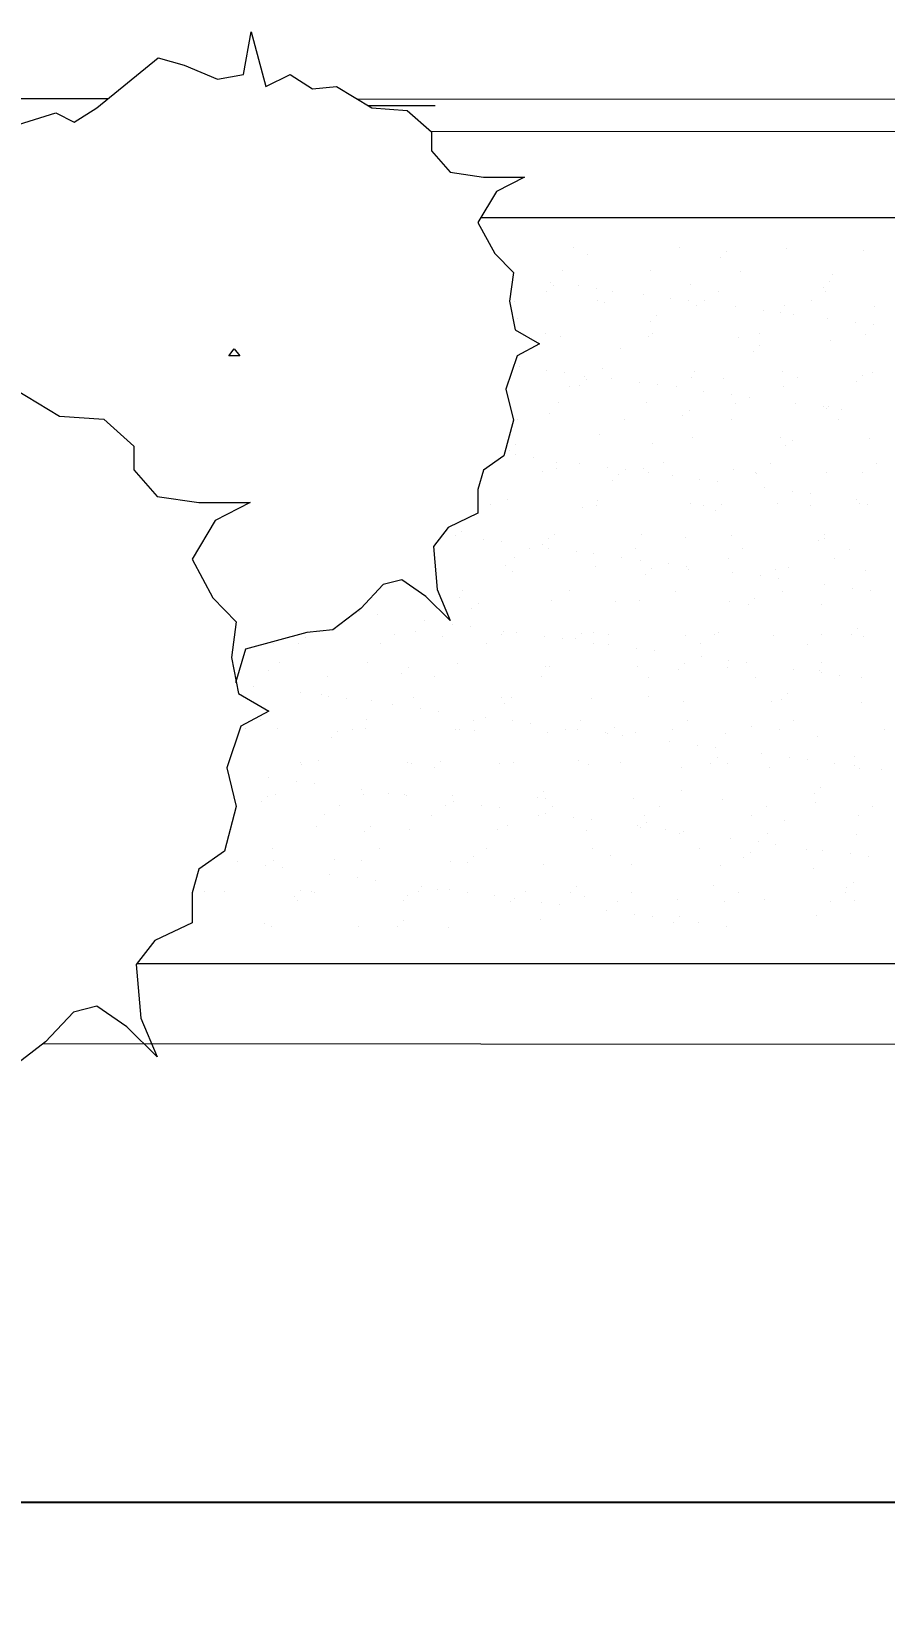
# Model space of a CAD drawing. Header units: millimetres. Extents: x 930 to 6336, y 2219 to 4338.
# Drawn here: x 5137.7 to 5212.3, y 2841.9 to 2980.6 of the extents above; entities that cross this region are included whole.
import ezdxf

# ---------------------------------------------------------------- set-up
doc = ezdxf.new("R2010")
doc.units = ezdxf.units.MM
for name, color, linetype, lineweight in [('piante', 102, 'Continuous', 18), ('QUOTE', 3, 'Continuous', 9), ('serramenti e scale', 4, 'Continuous', 18)]:
    doc.layers.add(name, color=color, linetype=linetype, lineweight=lineweight)
doc.styles.get("Standard").update_dxf_attribs({"font": 'arial.ttf'})
doc.dimstyles.new('ook', dxfattribs={"dimtxt": 15, "dimasz": 10, "dimexe": 10, "dimexo": 10, "dimgap": 5, "dimtad": 1, "dimtoh": 1, "dimdec": 0, "dimzin": 0, "dimdsep": 46, "dimtxsty": 'Standard', "dimblk": 'OBLIQUE', "dimcen": 0.09, "dimdle": 10, "dimclrt": 3, "dimadec": 0, "dimazin": 0, "dimtfac": 1, "dimtdec": 0, "dimtofl": 0, "dimtmove": 0, "dimatfit": 3, "dimldrblk": 'OBLIQUE', "dimfxl": 1, "dimtfill": 2, "dimtfillclr": 250, "dimtolj": 1, "dimtzin": 0, "dimarcsym": 0})

# ---------------------------------------------------------------- blocks, each defined once
blk = doc.blocks.new('_Oblique')
at = {"color": 0, "linetype": 'ByBlock', "lineweight": -2}
blk.add_line((-0.5, -0.5), (0.5, 0.5), dxfattribs=at)
blk = doc.blocks.new('*D22')
at = {"layer": 'Defpoints', "color": 0, "transparency": 16777216}
for p in [(5018.1, 2892.1), (5662.69, 2891.58), (5662.69, 2851.88)]:
    blk.add_point(p, dxfattribs=at)
at = {"layer": 'QUOTE', "color": 0, "lineweight": -2, "transparency": 16777216}
for p, q in [((5018.1, 2882.1), (5018.1, 2841.88)), ((5662.69, 2881.58), (5662.69, 2841.88)), ((5008.1, 2851.88), (5672.69, 2851.88))]:
    blk.add_line(p, q, dxfattribs=at)
at = {"layer": 'QUOTE', "color": 0, "lineweight": -2, "transparency": 16777216, "xscale": 10, "yscale": 10, "zscale": 10, "rotation": 180}
blk.add_blockref('_Oblique', (5018.1, 2851.88), dxfattribs=at)
at = {"layer": 'QUOTE', "color": 0, "lineweight": -2, "transparency": 16777216, "xscale": 10, "yscale": 10, "zscale": 10}
blk.add_blockref('_Oblique', (5662.69, 2851.88), dxfattribs=at)
at = {"layer": 'QUOTE', "color": 3, "transparency": 16777216, "insert": (5340.39, 2864.54), "char_height": 15, "attachment_point": 5, "bg_fill": 1, "box_fill_scale": 1.1, "bg_fill_color": 250, "bg_fill_transparency": 0}
blk.add_mtext('\\A1;645', dxfattribs=at)

msp = doc.modelspace()

# ---------------------------------------------------------------- linework, layer by layer
at = {"layer": 'piante'}
for p, q in [((5156.28, 2976.86), (5156.93, 2980.62)), ((5156.93, 2980.62), (5158.23, 2975.82)), ((5143.42, 2973.94), (5148.79, 2978.32)), ((5148.79, 2978.32), (5151.07, 2977.7)), ((5151.07, 2977.7), (5154, 2976.45)), ((5154, 2976.45), (5156.28, 2976.86)), ((5158.23, 2975.82), (5160.34, 2976.86)), ((5160.34, 2976.86), (5162.3, 2975.61)), ((5162.3, 2975.61), (5164.41, 2975.82)), ((5164.41, 2975.82), (5167.51, 2973.94)), ((5136.58, 2972.48), (5139.84, 2973.52)), ((5139.84, 2973.52), (5141.46, 2972.69)), ((5141.46, 2972.69), (5143.42, 2973.94)), ((5167.51, 2973.94), (5170.6, 2973.73)), ((5170.6, 2973.73), (5172.72, 2971.85)), ((5172.72, 2971.85), (5172.72, 2970.19)), ((5172.72, 2970.19), (5174.34, 2968.31)), ((5174.34, 2968.31), (5177.27, 2967.89)), ((5177.27, 2967.89), (5180.85, 2967.89)), ((5180.85, 2967.89), (5178.41, 2966.64)), ((5178.41, 2966.64), (5176.78, 2963.92)), ((5176.78, 2963.92), (5178.25, 2961.21)), ((5178.25, 2961.21), (5179.88, 2959.54)), ((5185.12, 2961.71), (5185.12, 2961.71)), ((5186.36, 2961.13), (5186.36, 2961.13)), ((5194.46, 2961.7), (5194.46, 2961.7)), ((5197.99, 2960.89), (5197.99, 2960.89)), ((5198.54, 2961.4), (5198.54, 2961.4)), ((5203.8, 2961.68), (5203.8, 2961.68)), ((5210.55, 2961.5), (5210.55, 2961.5)), ((5179.88, 2959.54), (5179.55, 2957.04)), ((5184.21, 2959.71), (5184.21, 2959.71)), ((5191.88, 2959.75), (5191.88, 2959.75)), ((5199.73, 2959.65), (5199.73, 2959.65)), ((5207.84, 2959.35), (5207.84, 2959.35)), ((5183.15, 2958.69), (5183.15, 2958.69)), ((5183.38, 2958.4), (5183.38, 2958.4)), ((5185.59, 2958.37), (5185.59, 2958.37)), ((5187.15, 2958.16), (5187.15, 2958.16)), ((5188.52, 2957.91), (5188.52, 2957.91)), ((5195.38, 2958.5), (5195.38, 2958.5)), ((5207.01, 2958.26), (5207.01, 2958.26)), ((5207.56, 2958.76), (5207.56, 2958.76)), ((5179.55, 2957.04), (5180.04, 2954.53)), ((5179.97, 2957.03), (5179.97, 2957.03)), ((5182.82, 2957.89), (5182.82, 2957.89)), ((5187.25, 2957.1), (5187.25, 2957.1)), ((5187.82, 2956.93), (5187.82, 2956.93)), ((5191.23, 2957.62), (5191.23, 2957.62)), ((5193.67, 2957.3), (5193.67, 2957.3)), ((5195.23, 2957.1), (5195.23, 2957.1)), ((5195.93, 2956.64), (5195.93, 2956.64)), ((5196.59, 2957.09), (5196.59, 2957.09)), ((5197.86, 2957.89), (5197.86, 2957.89)), ((5199.3, 2956.56), (5199.3, 2956.56)), ((5203.6, 2956.68), (5203.6, 2956.68)), ((5205.94, 2957.07), (5205.94, 2957.07)), ((5207.2, 2957.87), (5207.2, 2957.87)), ((5211.45, 2956.58), (5211.45, 2956.58)), ((5180.21, 2955.5), (5180.21, 2955.5)), ((5191.84, 2955.26), (5191.84, 2955.26)), ((5192.39, 2955.76), (5192.39, 2955.76)), ((5201.74, 2956.24), (5201.74, 2956.24)), ((5203.3, 2956.03), (5203.3, 2956.03)), ((5204.4, 2955.87), (5204.4, 2955.87)), ((5207.38, 2955.5), (5207.38, 2955.5)), ((5209.82, 2955.18), (5209.82, 2955.18)), ((5180.04, 2954.53), (5182.16, 2953.28)), ((5182.7, 2954.2), (5182.7, 2954.2)), ((5184.02, 2953.93), (5184.02, 2953.93)), ((5191.69, 2953.97), (5191.69, 2953.97)), ((5192.04, 2954.18), (5192.04, 2954.18)), ((5199.55, 2953.87), (5199.55, 2953.87)), ((5201.38, 2954.17), (5201.38, 2954.17)), ((5210.72, 2954.15), (5210.72, 2954.15)), ((5211.38, 2954.97), (5211.38, 2954.97)), ((5154.97, 2952.24), (5155.46, 2952.86)), ((5155.46, 2952.86), (5155.95, 2952.24)), ((5182.16, 2953.28), (5180.2, 2952.24)), ((5189.23, 2952.86), (5189.23, 2952.86)), ((5200.86, 2952.62), (5200.86, 2952.62)), ((5201.41, 2953.13), (5201.41, 2953.13)), ((5207.65, 2953.57), (5207.65, 2953.57)), ((5155.95, 2952.24), (5154.97, 2952.24)), ((5180.2, 2952.24), (5179.23, 2949.32)), ((5180.38, 2951.28), (5180.38, 2951.28)), ((5182.82, 2950.96), (5182.82, 2950.96)), ((5187.64, 2951.15), (5187.64, 2951.15)), ((5184.39, 2950.76), (5184.39, 2950.76)), ((5184.83, 2949.59), (5184.83, 2949.59)), ((5185.69, 2949.62), (5185.69, 2949.62)), ((5186.09, 2950.4), (5186.09, 2950.4)), ((5186.25, 2950.13), (5186.25, 2950.13)), ((5188.46, 2950.22), (5188.46, 2950.22)), ((5190.9, 2949.9), (5190.9, 2949.9)), ((5192.46, 2949.69), (5192.46, 2949.69)), ((5194.17, 2949.57), (5194.17, 2949.57)), ((5195.44, 2950.38), (5195.44, 2950.38)), ((5195.74, 2950.86), (5195.74, 2950.86)), ((5198.25, 2950.23), (5198.25, 2950.23)), ((5203.41, 2950.9), (5203.41, 2950.9)), ((5204.78, 2950.36), (5204.78, 2950.36)), ((5209.88, 2949.99), (5209.88, 2949.99)), ((5210.43, 2950.5), (5210.43, 2950.5)), ((5211.27, 2950.8), (5211.27, 2950.8)), ((5136.3, 2949.3), (5140.16, 2946.95)), ((5179.23, 2949.32), (5179.88, 2946.6)), ((5191.5, 2948.19), (5191.5, 2948.19)), ((5196.54, 2949.16), (5196.54, 2949.16)), ((5198.97, 2948.84), (5198.97, 2948.84)), ((5200.54, 2948.63), (5200.54, 2948.63)), ((5203.51, 2949.56), (5203.51, 2949.56)), ((5140.16, 2946.95), (5144.03, 2946.69)), ((5183.08, 2947.23), (5183.08, 2947.23)), ((5183.83, 2948.15), (5183.83, 2948.15)), ((5194.71, 2946.99), (5194.71, 2946.99)), ((5195.26, 2947.49), (5195.26, 2947.49)), ((5199.36, 2948.09), (5199.36, 2948.09)), ((5204.61, 2948.09), (5204.61, 2948.09)), ((5207.05, 2947.77), (5207.05, 2947.77)), ((5207.27, 2947.6), (5207.27, 2947.6)), ((5207.46, 2947.79), (5207.46, 2947.79)), ((5208.61, 2947.57), (5208.61, 2947.57)), ((5144.03, 2946.69), (5146.67, 2944.34)), ((5179.88, 2946.6), (5179.06, 2943.47)), ((5179.59, 2945.47), (5179.59, 2945.47)), ((5180.27, 2946.69), (5180.27, 2946.69)), ((5189.62, 2946.67), (5189.62, 2946.67)), ((5198.96, 2946.65), (5198.96, 2946.65)), ((5208.3, 2946.64), (5208.3, 2946.64)), ((5146.67, 2944.34), (5146.67, 2942.26)), ((5180.1, 2944.49), (5180.1, 2944.49)), ((5187.45, 2945.37), (5187.45, 2945.37)), ((5192.1, 2944.6), (5192.1, 2944.6)), ((5195.55, 2945.08), (5195.55, 2945.08)), ((5203.22, 2945.12), (5203.22, 2945.12)), ((5203.73, 2944.35), (5203.73, 2944.35)), ((5204.28, 2944.86), (5204.28, 2944.86)), ((5211.08, 2945.02), (5211.08, 2945.02)), ((5179.06, 2943.47), (5177.27, 2942.22)), ((5179.54, 2943.99), (5179.54, 2943.99)), ((5180.06, 2943.56), (5180.06, 2943.56)), ((5181.62, 2943.35), (5181.62, 2943.35)), ((5183.67, 2942.88), (5183.67, 2942.88)), ((5185.69, 2942.82), (5185.69, 2942.82)), ((5193.01, 2942.87), (5193.01, 2942.87)), ((5202.35, 2942.85), (5202.35, 2942.85)), ((5211.7, 2942.83), (5211.7, 2942.83)), ((5146.67, 2942.26), (5148.71, 2939.91)), ((5177.27, 2942.22), (5176.78, 2940.55)), ((5182.4, 2942.08), (5182.4, 2942.08)), ((5183.64, 2942.37), (5183.64, 2942.37)), ((5188.13, 2942.5), (5188.13, 2942.5)), ((5188.56, 2941.35), (5188.56, 2941.35)), ((5189.12, 2941.86), (5189.12, 2941.86)), ((5189.69, 2942.29), (5189.69, 2942.29)), ((5191.31, 2942.41), (5191.31, 2942.41)), ((5191.75, 2942.06), (5191.75, 2942.06)), ((5193.77, 2941.75), (5193.77, 2941.75)), ((5196.21, 2941.43), (5196.21, 2941.43)), ((5199.17, 2942.31), (5199.17, 2942.31)), ((5201.09, 2942.04), (5201.09, 2942.04)), ((5201.12, 2941.96), (5201.12, 2941.96)), ((5207.27, 2942.01), (5207.27, 2942.01)), ((5210.43, 2942.03), (5210.43, 2942.03)), ((5148.71, 2939.91), (5152.37, 2939.39)), ((5176.78, 2940.55), (5176.78, 2938.47)), ((5197.77, 2941.23), (5197.77, 2941.23)), ((5201.84, 2940.69), (5201.84, 2940.69)), ((5204.28, 2940.37), (5204.28, 2940.37)), ((5205.85, 2940.16), (5205.85, 2940.16)), ((5152.37, 2939.39), (5156.85, 2939.39)), ((5156.85, 2939.39), (5153.79, 2937.82)), ((5177.85, 2939.18), (5177.85, 2939.18)), ((5179.41, 2939.69), (5179.41, 2939.69)), ((5185.95, 2938.96), (5185.95, 2938.96)), ((5187.19, 2939.16), (5187.19, 2939.16)), ((5187.26, 2939.59), (5187.26, 2939.59)), ((5195.36, 2939.3), (5195.36, 2939.3)), ((5196.54, 2939.14), (5196.54, 2939.14)), ((5197.58, 2938.72), (5197.58, 2938.72)), ((5198.13, 2939.23), (5198.13, 2939.23)), ((5203.03, 2939.34), (5203.03, 2939.34)), ((5205.88, 2939.13), (5205.88, 2939.13)), ((5209.92, 2939.63), (5209.92, 2939.63)), ((5210.14, 2939.33), (5210.14, 2939.33)), ((5210.89, 2939.24), (5210.89, 2939.24)), ((5153.79, 2937.82), (5151.76, 2934.43)), ((5174.18, 2937.21), (5172.88, 2935.54)), ((5176.78, 2938.47), (5174.18, 2937.21)), ((5174.85, 2936.48), (5174.85, 2936.48)), ((5175.35, 2936.88), (5175.35, 2936.88)), ((5177.29, 2936.16), (5177.29, 2936.16)), ((5178.85, 2935.95), (5178.85, 2935.95)), ((5182.41, 2935.72), (5182.41, 2935.72)), ((5182.97, 2936.23), (5182.97, 2936.23)), ((5183.45, 2936.59), (5183.45, 2936.59)), ((5191.13, 2936.62), (5191.13, 2936.62)), ((5194.97, 2936.33), (5194.97, 2936.33)), ((5198.98, 2936.52), (5198.98, 2936.52)), ((5206.6, 2936.09), (5206.6, 2936.09)), ((5207.08, 2936.23), (5207.08, 2936.23)), ((5207.15, 2936.59), (5207.15, 2936.59)), ((5151.76, 2934.43), (5153.59, 2931.04)), ((5172.88, 2935.54), (5173.2, 2931.79)), ((5179.98, 2934.57), (5179.98, 2934.57)), ((5181.25, 2935.37), (5181.25, 2935.37)), ((5182.93, 2935.41), (5182.93, 2935.41)), ((5185.37, 2935.09), (5185.37, 2935.09)), ((5186.93, 2934.89), (5186.93, 2934.89)), ((5189.32, 2934.55), (5189.32, 2934.55)), ((5190.59, 2935.35), (5190.59, 2935.35)), ((5191, 2934.35), (5191, 2934.35)), ((5198.67, 2934.53), (5198.67, 2934.53)), ((5199.93, 2935.34), (5199.93, 2935.34)), ((5208.01, 2934.51), (5208.01, 2934.51)), ((5209.27, 2935.32), (5209.27, 2935.32)), ((5179.22, 2933.91), (5179.22, 2933.91)), ((5179.8, 2933.33), (5179.8, 2933.33)), ((5187.07, 2933.81), (5187.07, 2933.81)), ((5191.43, 2933.09), (5191.43, 2933.09)), ((5191.98, 2933.59), (5191.98, 2933.59)), ((5193.44, 2934.03), (5193.44, 2934.03)), ((5195, 2933.82), (5195, 2933.82)), ((5195.17, 2933.52), (5195.17, 2933.52)), ((5199.08, 2933.29), (5199.08, 2933.29)), ((5201.52, 2932.97), (5201.52, 2932.97)), ((5202.85, 2933.56), (5202.85, 2933.56)), ((5203.99, 2933.7), (5203.99, 2933.7)), ((5210.7, 2933.46), (5210.7, 2933.46)), ((5168.48, 2932.21), (5166.53, 2930.12)), ((5170.11, 2932.62), (5168.48, 2932.21)), ((5172.23, 2931.16), (5170.11, 2932.62)), ((5173.2, 2931.79), (5174.34, 2929.08)), ((5175.43, 2931.66), (5175.43, 2931.66)), ((5184.77, 2931.65), (5184.77, 2931.65)), ((5194.11, 2931.63), (5194.11, 2931.63)), ((5203.08, 2932.76), (5203.08, 2932.76)), ((5203.45, 2931.61), (5203.45, 2931.61)), ((5207.15, 2932.22), (5207.15, 2932.22)), ((5209.59, 2931.9), (5209.59, 2931.9)), ((5211.15, 2931.7), (5211.15, 2931.7)), ((5153.59, 2931.04), (5155.63, 2928.95)), ((5174.34, 2929.08), (5172.23, 2931.16)), ((5175.16, 2931.1), (5175.16, 2931.1)), ((5176.82, 2930.59), (5176.82, 2930.59)), ((5183.26, 2930.81), (5183.26, 2930.81)), ((5188.82, 2930.69), (5188.82, 2930.69)), ((5190.94, 2930.84), (5190.94, 2930.84)), ((5198.79, 2930.74), (5198.79, 2930.74)), ((5200.45, 2930.45), (5200.45, 2930.45)), ((5201, 2930.96), (5201, 2930.96)), ((5206.89, 2930.45), (5206.89, 2930.45)), ((5155.63, 2928.95), (5155.22, 2925.82)), ((5166.53, 2930.12), (5164.09, 2928.24)), ((5166.45, 2929.82), (5166.45, 2929.82)), ((5168.01, 2929.61), (5168.01, 2929.61)), ((5172.09, 2929.07), (5172.09, 2929.07)), ((5176.26, 2930.08), (5176.26, 2930.08)), ((5161.81, 2928.03), (5156.44, 2926.57)), ((5161.65, 2927.59), (5161.65, 2927.59)), ((5164.09, 2928.24), (5161.81, 2928.03)), ((5169.48, 2927.88), (5169.48, 2927.88)), ((5171.35, 2928.09), (5171.35, 2928.09)), ((5173.65, 2927.69), (5173.65, 2927.69)), ((5174.53, 2928.75), (5174.53, 2928.75)), ((5176.09, 2928.55), (5176.09, 2928.55)), ((5178.82, 2927.86), (5178.82, 2927.86)), ((5179.03, 2928.13), (5179.03, 2928.13)), ((5180.16, 2928.01), (5180.16, 2928.01)), ((5182.6, 2927.69), (5182.6, 2927.69)), ((5184.16, 2927.48), (5184.16, 2927.48)), ((5185.28, 2927.45), (5185.28, 2927.45)), ((5185.84, 2927.96), (5185.84, 2927.96)), ((5186.88, 2928.03), (5186.88, 2928.03)), ((5188.17, 2927.84), (5188.17, 2927.84)), ((5194.98, 2927.74), (5194.98, 2927.74)), ((5197.51, 2927.83), (5197.51, 2927.83)), ((5197.84, 2928.06), (5197.84, 2928.06)), ((5202.66, 2927.78), (5202.66, 2927.78)), ((5206.85, 2927.81), (5206.85, 2927.81)), ((5209.47, 2927.82), (5209.47, 2927.82)), ((5210.02, 2928.33), (5210.02, 2928.33)), ((5210.51, 2927.68), (5210.51, 2927.68)), ((5156.44, 2926.57), (5155.57, 2923.6)), ((5158.87, 2927.09), (5158.87, 2927.09)), ((5161.1, 2927.08), (5161.1, 2927.08)), ((5168.22, 2927.07), (5168.22, 2927.07)), ((5177.56, 2927.05), (5177.56, 2927.05)), ((5186.9, 2927.04), (5186.9, 2927.04)), ((5188.24, 2926.95), (5188.24, 2926.95)), ((5190.68, 2926.63), (5190.68, 2926.63)), ((5192.24, 2926.42), (5192.24, 2926.42)), ((5196.24, 2927.02), (5196.24, 2927.02)), ((5205.59, 2927), (5205.59, 2927)), ((5155.22, 2925.82), (5155.83, 2922.69)), ((5158.49, 2924.69), (5158.49, 2924.69)), ((5159.44, 2925.38), (5159.44, 2925.38)), ((5167.12, 2925.42), (5167.12, 2925.42)), ((5170.67, 2924.96), (5170.67, 2924.96)), ((5174.97, 2925.32), (5174.97, 2925.32)), ((5182.67, 2925.06), (5182.67, 2925.06)), ((5183.07, 2925.03), (5183.07, 2925.03)), ((5190.75, 2925.06), (5190.75, 2925.06)), ((5194.3, 2924.82), (5194.3, 2924.82)), ((5194.85, 2925.33), (5194.85, 2925.33)), ((5196.31, 2925.88), (5196.31, 2925.88)), ((5198.6, 2924.96), (5198.6, 2924.96)), ((5198.75, 2925.56), (5198.75, 2925.56)), ((5200.31, 2925.36), (5200.31, 2925.36)), ((5204.39, 2924.82), (5204.39, 2924.82)), ((5206.7, 2924.67), (5206.7, 2924.67)), ((5206.86, 2925.43), (5206.86, 2925.43)), ((5157.17, 2923.27), (5157.17, 2923.27)), ((5163.66, 2924.17), (5163.66, 2924.17)), ((5170.12, 2924.45), (5170.12, 2924.45)), ((5173, 2924.15), (5173, 2924.15)), ((5182.35, 2924.13), (5182.35, 2924.13)), ((5191.69, 2924.12), (5191.69, 2924.12)), ((5201.03, 2924.1), (5201.03, 2924.1)), ((5206.83, 2924.5), (5206.83, 2924.5)), ((5208.39, 2924.29), (5208.39, 2924.29)), ((5210.37, 2924.08), (5210.37, 2924.08)), ((5155.83, 2922.69), (5158.47, 2921.13)), ((5161.25, 2922.73), (5161.25, 2922.73)), ((5163.06, 2922.61), (5163.06, 2922.61)), ((5163.68, 2922.41), (5163.68, 2922.41)), ((5165.25, 2922.21), (5165.25, 2922.21)), ((5167.51, 2922.06), (5167.51, 2922.06)), ((5171.16, 2922.31), (5171.16, 2922.31)), ((5178.84, 2922.35), (5178.84, 2922.35)), ((5179.69, 2922.32), (5179.69, 2922.32)), ((5186.69, 2922.25), (5186.69, 2922.25)), ((5191.69, 2922.43), (5191.69, 2922.43)), ((5194.79, 2921.96), (5194.79, 2921.96)), ((5202.47, 2922), (5202.47, 2922)), ((5203.32, 2922.19), (5203.32, 2922.19)), ((5203.87, 2922.69), (5203.87, 2922.69)), ((5210.32, 2921.9), (5210.32, 2921.9)), ((5158.47, 2921.13), (5156.03, 2919.82)), ((5169.32, 2921.67), (5169.32, 2921.67)), ((5171.76, 2921.35), (5171.76, 2921.35)), ((5173.32, 2921.14), (5173.32, 2921.14)), ((5177.4, 2920.61), (5177.4, 2920.61)), ((5179.13, 2921.82), (5179.13, 2921.82)), ((5156.03, 2919.82), (5154.81, 2916.17)), ((5156.45, 2919.57), (5156.45, 2919.57)), ((5157.72, 2920.38), (5157.72, 2920.38)), ((5159.25, 2919.6), (5159.25, 2919.6)), ((5164.52, 2919.32), (5164.52, 2919.32)), ((5165.79, 2919.56), (5165.79, 2919.56)), ((5166.93, 2919.64), (5166.93, 2919.64)), ((5167.06, 2920.36), (5167.06, 2920.36)), ((5174.78, 2919.54), (5174.78, 2919.54)), ((5175.14, 2919.54), (5175.14, 2919.54)), ((5176.4, 2920.35), (5176.4, 2920.35)), ((5176.52, 2919.43), (5176.52, 2919.43)), ((5179.84, 2920.29), (5179.84, 2920.29)), ((5181.4, 2920.08), (5181.4, 2920.08)), ((5182.88, 2919.25), (5182.88, 2919.25)), ((5184.48, 2919.52), (5184.48, 2919.52)), ((5185.47, 2919.54), (5185.47, 2919.54)), ((5185.74, 2920.33), (5185.74, 2920.33)), ((5187.91, 2919.22), (5187.91, 2919.22)), ((5188.15, 2919.18), (5188.15, 2919.18)), ((5188.71, 2919.69), (5188.71, 2919.69)), ((5190.56, 2919.28), (5190.56, 2919.28)), ((5193.82, 2919.51), (5193.82, 2919.51)), ((5195.09, 2920.31), (5195.09, 2920.31)), ((5198.41, 2919.18), (5198.41, 2919.18)), ((5200.71, 2919.79), (5200.71, 2919.79)), ((5203.16, 2919.49), (5203.16, 2919.49)), ((5204.43, 2920.3), (5204.43, 2920.3)), ((5212.34, 2919.55), (5212.34, 2919.55)), ((5163.97, 2918.82), (5163.97, 2918.82)), ((5189.47, 2919.02), (5189.47, 2919.02)), ((5193.55, 2918.48), (5193.55, 2918.48)), ((5195.99, 2918.16), (5195.99, 2918.16)), ((5197.55, 2917.95), (5197.55, 2917.95)), ((5206.51, 2918.89), (5206.51, 2918.89)), ((5161.24, 2916.66), (5161.24, 2916.66)), ((5161.36, 2916.42), (5161.36, 2916.42)), ((5162.87, 2916.83), (5162.87, 2916.83)), ((5170.58, 2916.64), (5170.58, 2916.64)), ((5170.98, 2916.53), (5170.98, 2916.53)), ((5173.54, 2916.69), (5173.54, 2916.69)), ((5178.65, 2916.57), (5178.65, 2916.57)), ((5179.92, 2916.62), (5179.92, 2916.62)), ((5185.54, 2916.79), (5185.54, 2916.79)), ((5186.5, 2916.47), (5186.5, 2916.47)), ((5189.27, 2916.61), (5189.27, 2916.61)), ((5197.17, 2916.55), (5197.17, 2916.55)), ((5197.72, 2917.06), (5197.72, 2917.06)), ((5198.61, 2916.59), (5198.61, 2916.59)), ((5201.62, 2917.42), (5201.62, 2917.42)), ((5204.06, 2917.1), (5204.06, 2917.1)), ((5205.62, 2916.89), (5205.62, 2916.89)), ((5207.95, 2916.57), (5207.95, 2916.57)), ((5209.7, 2916.35), (5209.7, 2916.35)), ((5209.73, 2917.16), (5209.73, 2917.16)), ((5154.81, 2916.17), (5155.63, 2912.78)), ((5158.48, 2915.33), (5158.48, 2915.33)), ((5160.92, 2915.01), (5160.92, 2915.01)), ((5172.98, 2916.18), (5172.98, 2916.18)), ((5194.6, 2916.18), (5194.6, 2916.18)), ((5202.28, 2916.22), (5202.28, 2916.22)), ((5210.13, 2916.12), (5210.13, 2916.12)), ((5212.14, 2916.03), (5212.14, 2916.03)), ((5158.37, 2913.69), (5158.37, 2913.69)), ((5159.07, 2913.82), (5159.07, 2913.82)), ((5162.48, 2914.8), (5162.48, 2914.8)), ((5166.55, 2914.27), (5166.55, 2914.27)), ((5166.74, 2913.86), (5166.74, 2913.86)), ((5168.99, 2913.95), (5168.99, 2913.95)), ((5170.37, 2913.79), (5170.37, 2913.79)), ((5170.56, 2913.74), (5170.56, 2913.74)), ((5174.59, 2913.76), (5174.59, 2913.76)), ((5182, 2913.55), (5182, 2913.55)), ((5182.56, 2914.06), (5182.56, 2914.06)), ((5190.37, 2913.5), (5190.37, 2913.5)), ((5194.56, 2914.16), (5194.56, 2914.16)), ((5206.19, 2913.92), (5206.19, 2913.92)), ((5206.74, 2914.42), (5206.74, 2914.42)), ((5155.63, 2912.78), (5154.61, 2908.87)), ((5157.82, 2913.18), (5157.82, 2913.18)), ((5164.64, 2912.85), (5164.64, 2912.85)), ((5173.98, 2912.83), (5173.98, 2912.83)), ((5174.63, 2913.2), (5174.63, 2913.2)), ((5177.07, 2912.88), (5177.07, 2912.88)), ((5178.63, 2912.68), (5178.63, 2912.68)), ((5182.7, 2913.47), (5182.7, 2913.47)), ((5182.71, 2912.14), (5182.71, 2912.14)), ((5183.32, 2912.82), (5183.32, 2912.82)), ((5192.66, 2912.8), (5192.66, 2912.8)), ((5198.22, 2913.4), (5198.22, 2913.4)), ((5202.01, 2912.78), (5202.01, 2912.78)), ((5206.33, 2913.11), (5206.33, 2913.11)), ((5211.35, 2912.77), (5211.35, 2912.77)), ((5155.21, 2910.79), (5155.21, 2910.79)), ((5162.68, 2911.05), (5162.68, 2911.05)), ((5163.37, 2912.05), (5163.37, 2912.05)), ((5167.39, 2911.06), (5167.39, 2911.06)), ((5170.79, 2910.75), (5170.79, 2910.75)), ((5172.71, 2912.03), (5172.71, 2912.03)), ((5178.46, 2910.79), (5178.46, 2910.79)), ((5179.39, 2911.16), (5179.39, 2911.16)), ((5182.06, 2912.01), (5182.06, 2912.01)), ((5185.14, 2911.82), (5185.14, 2911.82)), ((5186.71, 2911.61), (5186.71, 2911.61)), ((5190.78, 2911.08), (5190.78, 2911.08)), ((5191.02, 2910.92), (5191.02, 2910.92)), ((5191.4, 2911.99), (5191.4, 2911.99)), ((5191.57, 2911.42), (5191.57, 2911.42)), ((5193.22, 2910.76), (5193.22, 2910.76)), ((5200.74, 2911.98), (5200.74, 2911.98)), ((5203.58, 2911.53), (5203.58, 2911.53)), ((5210.08, 2911.96), (5210.08, 2911.96)), ((5166.84, 2910.55), (5166.84, 2910.55)), ((5186.31, 2910.69), (5186.31, 2910.69)), ((5194.42, 2910.4), (5194.42, 2910.4)), ((5194.78, 2910.55), (5194.78, 2910.55)), ((5198.86, 2910.01), (5198.86, 2910.01)), ((5201.3, 2909.69), (5201.3, 2909.69)), ((5202.09, 2910.44), (5202.09, 2910.44)), ((5202.86, 2909.49), (5202.86, 2909.49)), ((5209.94, 2910.33), (5209.94, 2910.33)), ((5154.61, 2908.87), (5152.37, 2907.3)), ((5158.82, 2909.14), (5158.82, 2909.14)), ((5158.88, 2908.04), (5158.88, 2908.04)), ((5164.23, 2908.16), (5164.23, 2908.16)), ((5166.55, 2908.08), (5166.55, 2908.08)), ((5168.16, 2909.13), (5168.16, 2909.13)), ((5174.4, 2907.98), (5174.4, 2907.98)), ((5176.41, 2908.42), (5176.41, 2908.42)), ((5177.5, 2909.11), (5177.5, 2909.11)), ((5186.84, 2909.09), (5186.84, 2909.09)), ((5188.41, 2908.53), (5188.41, 2908.53)), ((5196.19, 2909.08), (5196.19, 2909.08)), ((5200.04, 2908.28), (5200.04, 2908.28)), ((5200.59, 2908.79), (5200.59, 2908.79)), ((5205.53, 2909.06), (5205.53, 2909.06)), ((5206.93, 2908.95), (5206.93, 2908.95)), ((5209.37, 2908.63), (5209.37, 2908.63)), ((5210.93, 2908.42), (5210.93, 2908.42)), ((5152.37, 2907.3), (5151.76, 2905.21)), ((5155.71, 2907.93), (5155.71, 2907.93)), ((5158.15, 2907.61), (5158.15, 2907.61)), ((5159.71, 2907.4), (5159.71, 2907.4)), ((5163.79, 2906.86), (5163.79, 2906.86)), ((5175.85, 2907.92), (5175.85, 2907.92)), ((5182.51, 2907.69), (5182.51, 2907.69)), ((5190.18, 2907.72), (5190.18, 2907.72)), ((5198.03, 2907.62), (5198.03, 2907.62)), ((5206.14, 2907.33), (5206.14, 2907.33)), ((5151.76, 2905.21), (5151.76, 2902.61)), ((5152.87, 2905.36), (5152.87, 2905.36)), ((5154.64, 2905.37), (5154.64, 2905.37)), ((5161.24, 2905.42), (5161.24, 2905.42)), ((5162.21, 2905.34), (5162.21, 2905.34)), ((5162.49, 2905.26), (5162.49, 2905.26)), ((5166.23, 2906.54), (5166.23, 2906.54)), ((5167.79, 2906.34), (5167.79, 2906.34)), ((5171.56, 2905.32), (5171.56, 2905.32)), ((5171.86, 2905.8), (5171.86, 2905.8)), ((5173.24, 2905.52), (5173.24, 2905.52)), ((5174.3, 2905.48), (5174.3, 2905.48)), ((5175.86, 2905.27), (5175.86, 2905.27)), ((5180.9, 2905.31), (5180.9, 2905.31)), ((5184.87, 2905.28), (5184.87, 2905.28)), ((5185.43, 2905.79), (5185.43, 2905.79)), ((5190.24, 2905.29), (5190.24, 2905.29)), ((5197.43, 2905.89), (5197.43, 2905.89)), ((5199.58, 2905.27), (5199.58, 2905.27)), ((5208.93, 2905.25), (5208.93, 2905.25)), ((5209.06, 2905.65), (5209.06, 2905.65)), ((5209.61, 2906.16), (5209.61, 2906.16)), ((5160.69, 2904.91), (5160.69, 2904.91)), ((5160.95, 2904.53), (5160.95, 2904.53)), ((5170.29, 2904.52), (5170.29, 2904.52)), ((5170.6, 2904.97), (5170.6, 2904.97)), ((5178.27, 2905.01), (5178.27, 2905.01)), ((5179.63, 2904.5), (5179.63, 2904.5)), ((5179.94, 2904.74), (5179.94, 2904.74)), ((5182.38, 2904.42), (5182.38, 2904.42)), ((5183.94, 2904.21), (5183.94, 2904.21)), ((5186.12, 2904.91), (5186.12, 2904.91)), ((5188.98, 2904.48), (5188.98, 2904.48)), ((5194.23, 2904.62), (5194.23, 2904.62)), ((5198.32, 2904.47), (5198.32, 2904.47)), ((5201.9, 2904.65), (5201.9, 2904.65)), ((5207.66, 2904.45), (5207.66, 2904.45)), ((5209.75, 2904.55), (5209.75, 2904.55)), ((5151.76, 2902.61), (5148.5, 2901.04)), ((5158.08, 2902.52), (5158.08, 2902.52)), ((5170.26, 2902.79), (5170.26, 2902.79)), ((5182.26, 2902.89), (5182.26, 2902.89)), ((5188.01, 2903.67), (5188.01, 2903.67)), ((5190.45, 2903.35), (5190.45, 2903.35)), ((5192.02, 2903.15), (5192.02, 2903.15)), ((5193.89, 2902.65), (5193.89, 2902.65)), ((5194.44, 2903.16), (5194.44, 2903.16)), ((5196.09, 2902.61), (5196.09, 2902.61)), ((5206.45, 2903.26), (5206.45, 2903.26)), ((5148.5, 2901.04), (5146.88, 2898.95)), ((5158.69, 2902.26), (5158.69, 2902.26)), ((5166.36, 2902.3), (5166.36, 2902.3)), ((5169.71, 2902.28), (5169.71, 2902.28)), ((5174.21, 2902.2), (5174.21, 2902.2)), ((5198.53, 2902.29), (5198.53, 2902.29)), ((5146.88, 2898.95), (5147.28, 2894.26)), ((5141.38, 2894.78), (5138.94, 2892.17)), ((5143.42, 2895.3), (5141.38, 2894.78)), ((5146.06, 2893.48), (5143.42, 2895.3)), ((5147.28, 2894.26), (5148.71, 2890.87)), ((5148.71, 2890.87), (5146.06, 2893.48)), ((5138.94, 2892.17), (5135.89, 2889.82))]:
    msp.add_line(p, q, dxfattribs=at)
at = {"layer": 'serramenti e scale', "linetype": 'ByBlock'}
for p, q in [((5144.39, 2974.73), (5019.58, 2974.84)), ((5316.13, 2974.59), (5166.23, 2974.71)), ((5316.13, 2971.76), (5172.69, 2971.88))]:
    msp.add_line(p, q, dxfattribs=at)
at = {"layer": 'serramenti e scale'}
for p, q in [((5173.03, 2974.13), (5167.19, 2974.13)), ((5662.69, 2891.58), (5138.72, 2892))]:
    msp.add_line(p, q, dxfattribs=at)
at = {"layer": 'serramenti e scale', "linetype": 'ByBlock'}
msp.add_lwpolyline([(5146.94, 2899.03), (5307.17, 2899.03), (5307.17, 2964.33), (5177.03, 2964.33)], dxfattribs=at)

# ---------------------------------------------------------------- dimensions: what is measured, and where the dimension line sits
at = {"layer": 'QUOTE'}
dim = msp.add_linear_dim(base=(5662.69, 2851.88), p1=(5018.1, 2892.1), p2=(5662.69, 2891.58), dimstyle='ook', dxfattribs=at)
dim.commit()
dim.dimension.update_dxf_attribs({"geometry": '*D22', "text_midpoint": (5340.39, 2864.54)})

doc.saveas('drawing.dxf')
